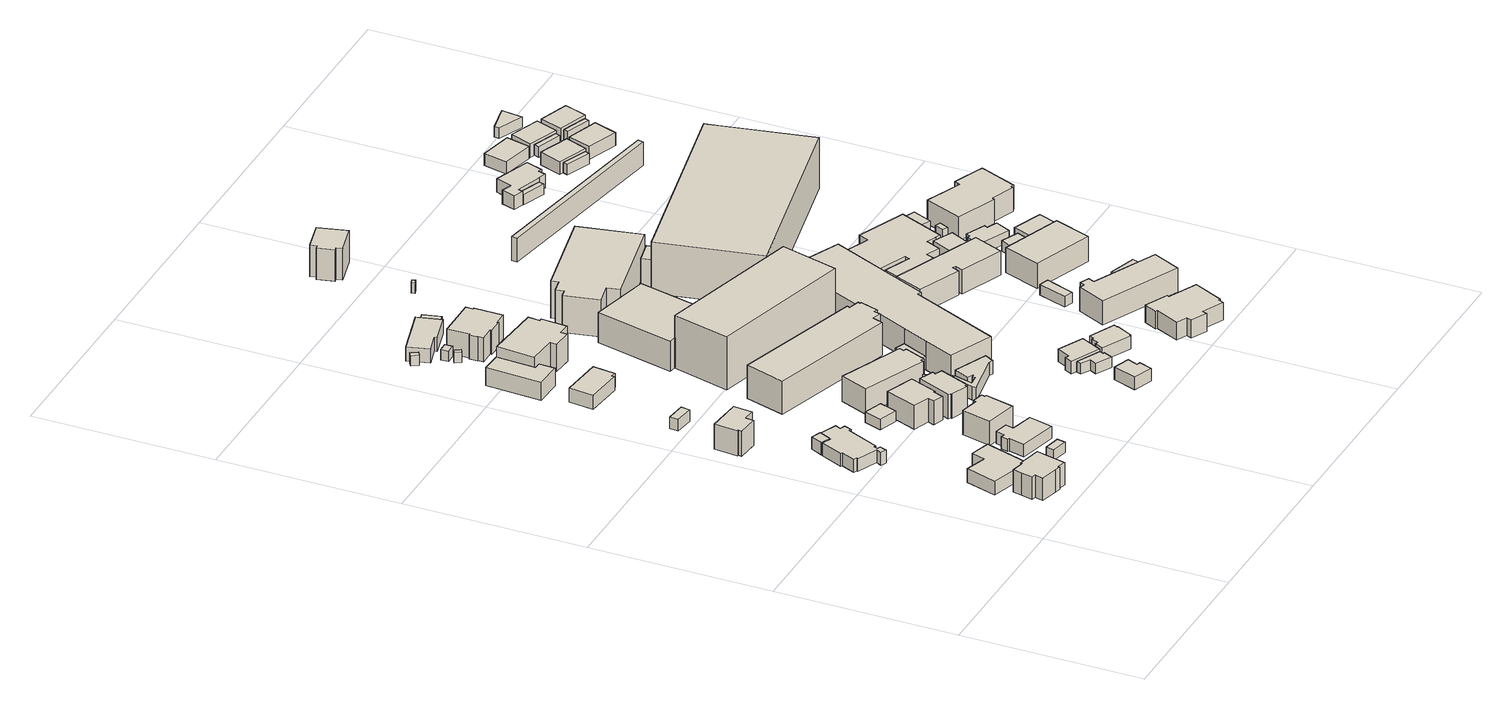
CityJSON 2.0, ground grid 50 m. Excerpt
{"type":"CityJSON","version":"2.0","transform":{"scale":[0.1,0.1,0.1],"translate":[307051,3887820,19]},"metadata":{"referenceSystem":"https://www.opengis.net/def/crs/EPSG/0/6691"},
"CityObjects":{
"building1":{"type":"Building","attributes":{"class":"3001","measuredHeight":2,"BuildingIDAttribute.prefecture":"22","BuildingIDAttribute.city":"22203","BuildingDetailAttribute.surveyYear":2015},"geometry":[{"type":"Solid","lod":"1","boundaries":[[[[0,1,2,3,4,5,6,7,8,9,10,11]],[[10,12,13,11]],[[9,14,12,10]],[[8,15,14,9]],[[7,16,15,8]],[[6,17,16,7]],[[5,18,17,6]],[[4,19,18,5]],[[3,20,19,4]],[[2,21,20,3]],[[1,22,21,2]],[[0,23,22,1]],[[11,13,23,0]],[[12,14,15,16,17,18,19,20,21,22,23,13]]]]}]},
"building2":{"type":"Building","attributes":{"class":"3001","measuredHeight":2,"BuildingIDAttribute.prefecture":"22","BuildingIDAttribute.city":"22203","BuildingDetailAttribute.surveyYear":2015},"geometry":[{"type":"Solid","lod":"1","boundaries":[[[[24,25,26,27,28,29]],[[28,30,31,29]],[[27,32,30,28]],[[26,33,32,27]],[[25,34,33,26]],[[24,35,34,25]],[[29,31,35,24]],[[30,32,33,34,35,31]]]]}]},
"building3":{"type":"Building","attributes":{"class":"3001","measuredHeight":2,"BuildingIDAttribute.prefecture":"22","BuildingIDAttribute.city":"22203","BuildingDetailAttribute.surveyYear":2015},"geometry":[{"type":"Solid","lod":"1","boundaries":[[[[36,37,38,39,40,41,42,43,44,45,46,47,48,49,50,51,52,53,54,55]],[[54,56,57,55]],[[53,58,56,54]],[[52,59,58,53]],[[51,60,59,52]],[[50,61,60,51]],[[49,62,61,50]],[[48,63,62,49]],[[47,64,63,48]],[[46,65,64,47]],[[45,66,65,46]],[[44,67,66,45]],[[43,68,67,44]],[[42,69,68,43]],[[41,70,69,42]],[[40,71,70,41]],[[39,72,71,40]],[[38,73,72,39]],[[37,74,73,38]],[[36,75,74,37]],[[55,57,75,36]],[[56,58,59,60,61,62,63,64,65,66,67,68,69,70,71,72,73,74,75,57]]]]}]},
"building4":{"type":"Building","attributes":{"class":"3001","measuredHeight":2,"BuildingIDAttribute.prefecture":"22","BuildingIDAttribute.city":"22203","BuildingDetailAttribute.surveyYear":2015},"geometry":[{"type":"Solid","lod":"1","boundaries":[[[[76,77,78,79,80,81,82,83]],[[82,84,85,83]],[[81,86,84,82]],[[80,87,86,81]],[[79,88,87,80]],[[78,89,88,79]],[[77,90,89,78]],[[76,91,90,77]],[[83,85,91,76]],[[84,86,87,88,89,90,91,85]]]]}]},
"building5":{"type":"Building","attributes":{"class":"3003","measuredHeight":2,"BuildingIDAttribute.prefecture":"22","BuildingIDAttribute.city":"22203","BuildingDetailAttribute.surveyYear":2015},"geometry":[{"type":"Solid","lod":"1","boundaries":[[[[92,93,94,95]],[[94,96,97,95]],[[93,98,96,94]],[[92,99,98,93]],[[95,97,99,92]],[[96,98,99,97]]]]}]},
"building6":{"type":"Building","attributes":{"class":"3003","measuredHeight":2,"BuildingIDAttribute.prefecture":"22","BuildingIDAttribute.city":"22203","BuildingDetailAttribute.surveyYear":2015},"geometry":[{"type":"Solid","lod":"1","boundaries":[[[[100,101,102,103]],[[102,104,105,103]],[[101,106,104,102]],[[100,107,106,101]],[[103,105,107,100]],[[104,106,107,105]]]]}]},
"building7":{"type":"Building","attributes":{"class":"3003","measuredHeight":2,"BuildingIDAttribute.prefecture":"22","BuildingIDAttribute.city":"22203","BuildingDetailAttribute.surveyYear":2015},"geometry":[{"type":"Solid","lod":"1","boundaries":[[[[108,109,110,111]],[[110,112,113,111]],[[109,114,112,110]],[[108,115,114,109]],[[111,113,115,108]],[[112,114,115,113]]]]}]},
"building8":{"type":"Building","attributes":{"class":"3001","measuredHeight":2,"BuildingIDAttribute.prefecture":"22","BuildingIDAttribute.city":"22203","BuildingDetailAttribute.surveyYear":2015},"geometry":[{"type":"Solid","lod":"1","boundaries":[[[[116,117,118,119,120,121,122,123,124,125]],[[124,126,127,125]],[[123,128,126,124]],[[122,129,128,123]],[[121,130,129,122]],[[120,131,130,121]],[[119,132,131,120]],[[118,133,132,119]],[[117,134,133,118]],[[116,135,134,117]],[[125,127,135,116]],[[126,128,129,130,131,132,133,134,135,127]]]]}]},
"building9":{"type":"Building","attributes":{"class":"3001","measuredHeight":2,"BuildingIDAttribute.prefecture":"22","BuildingIDAttribute.city":"22203","BuildingDetailAttribute.surveyYear":2015},"geometry":[{"type":"Solid","lod":"1","boundaries":[[[[136,137,138,139,140,141,142,143]],[[142,144,145,143]],[[141,146,144,142]],[[140,147,146,141]],[[139,148,147,140]],[[138,149,148,139]],[[137,150,149,138]],[[136,151,150,137]],[[143,145,151,136]],[[144,146,147,148,149,150,151,145]]]]}]},
"building10":{"type":"Building","attributes":{"class":"3003","measuredHeight":2,"BuildingIDAttribute.prefecture":"22","BuildingIDAttribute.city":"22203","BuildingDetailAttribute.surveyYear":2015},"geometry":[{"type":"Solid","lod":"1","boundaries":[[[[152,153,154,155]],[[154,156,157,155]],[[153,158,156,154]],[[152,159,158,153]],[[155,157,159,152]],[[156,158,159,157]]]]}]},
"building11":{"type":"Building","attributes":{"class":"3001","measuredHeight":2,"BuildingIDAttribute.prefecture":"22","BuildingIDAttribute.city":"22203","BuildingDetailAttribute.surveyYear":2015},"geometry":[{"type":"Solid","lod":"1","boundaries":[[[[160,161,162,163,164,165]],[[164,166,167,165]],[[163,168,166,164]],[[162,169,168,163]],[[161,170,169,162]],[[160,171,170,161]],[[165,167,171,160]],[[166,168,169,170,171,167]]]]}]},
"building12":{"type":"Building","attributes":{"class":"3001","measuredHeight":2,"BuildingIDAttribute.prefecture":"22","BuildingIDAttribute.city":"22203","BuildingDetailAttribute.surveyYear":2015},"geometry":[{"type":"Solid","lod":"1","boundaries":[[[[172,173,174,175,176,177,178,179]],[[178,180,181,179]],[[177,182,180,178]],[[176,183,182,177]],[[175,184,183,176]],[[174,185,184,175]],[[173,186,185,174]],[[172,187,186,173]],[[179,181,187,172]],[[180,182,183,184,185,186,187,181]]]]}]},
"building13":{"type":"Building","attributes":{"class":"3001","measuredHeight":2,"BuildingIDAttribute.prefecture":"22","BuildingIDAttribute.city":"22203","BuildingDetailAttribute.surveyYear":2015},"geometry":[{"type":"Solid","lod":"1","boundaries":[[[[188,189,190,191,192,193]],[[192,194,195,193]],[[191,196,194,192]],[[190,197,196,191]],[[189,198,197,190]],[[188,199,198,189]],[[193,195,199,188]],[[194,196,197,198,199,195]]]]}]},
"building14":{"type":"Building","attributes":{"class":"3001","measuredHeight":2,"BuildingIDAttribute.prefecture":"22","BuildingIDAttribute.city":"22203","BuildingDetailAttribute.surveyYear":2015},"geometry":[{"type":"Solid","lod":"1","boundaries":[[[[200,201,202,203]],[[202,204,205,203]],[[201,206,204,202]],[[200,207,206,201]],[[203,205,207,200]],[[204,206,207,205]]]]}]},
"building15":{"type":"Building","attributes":{"class":"3001","measuredHeight":2,"BuildingIDAttribute.prefecture":"22","BuildingIDAttribute.city":"22203","BuildingDetailAttribute.surveyYear":2015},"geometry":[{"type":"Solid","lod":"1","boundaries":[[[[208,209,210,211,212,213,214,215,216,217]],[[216,218,219,217]],[[215,220,218,216]],[[214,221,220,215]],[[213,222,221,214]],[[212,223,222,213]],[[211,224,223,212]],[[210,225,224,211]],[[209,226,225,210]],[[208,227,226,209]],[[217,219,227,208]],[[218,220,221,222,223,224,225,226,227,219]]]]}]},
"building16":{"type":"Building","attributes":{"class":"3001","measuredHeight":2,"BuildingIDAttribute.prefecture":"22","BuildingIDAttribute.city":"22203","BuildingDetailAttribute.surveyYear":2015},"geometry":[{"type":"Solid","lod":"1","boundaries":[[[[228,229,230,231]],[[230,232,233,231]],[[229,234,232,230]],[[228,235,234,229]],[[231,233,235,228]],[[232,234,235,233]]]]}]},
"building17":{"type":"Building","attributes":{"class":"3001","measuredHeight":2,"BuildingIDAttribute.prefecture":"22","BuildingIDAttribute.city":"22203","BuildingDetailAttribute.surveyYear":2015},"geometry":[{"type":"Solid","lod":"1","boundaries":[[[[236,237,238,239]],[[238,240,241,239]],[[237,242,240,238]],[[236,243,242,237]],[[239,241,243,236]],[[240,242,243,241]]]]}]},
"building18":{"type":"Building","attributes":{"class":"3001","measuredHeight":2,"BuildingIDAttribute.prefecture":"22","BuildingIDAttribute.city":"22203","BuildingDetailAttribute.surveyYear":2015},"geometry":[{"type":"Solid","lod":"1","boundaries":[[[[244,245,246,247,248,249,250,251]],[[250,252,253,251]],[[249,254,252,250]],[[248,255,254,249]],[[247,256,255,248]],[[246,257,256,247]],[[245,258,257,246]],[[244,259,258,245]],[[251,253,259,244]],[[252,254,255,256,257,258,259,253]]]]}]},
"building19":{"type":"Building","attributes":{"class":"3001","measuredHeight":2,"BuildingIDAttribute.prefecture":"22","BuildingIDAttribute.city":"22203","BuildingDetailAttribute.surveyYear":2015},"geometry":[{"type":"Solid","lod":"1","boundaries":[[[[260,261,262,263]],[[262,264,265,263]],[[261,266,264,262]],[[260,267,266,261]],[[263,265,267,260]],[[264,266,267,265]]]]}]},
"building20":{"type":"Building","attributes":{"class":"3001","measuredHeight":2,"BuildingIDAttribute.prefecture":"22","BuildingIDAttribute.city":"22203","BuildingDetailAttribute.surveyYear":2015},"geometry":[{"type":"Solid","lod":"1","boundaries":[[[[268,269,270,271,272,273,274,275,276,277]],[[276,278,279,277]],[[275,280,278,276]],[[274,281,280,275]],[[273,282,281,274]],[[272,283,282,273]],[[271,284,283,272]],[[270,285,284,271]],[[269,286,285,270]],[[268,287,286,269]],[[277,279,287,268]],[[278,280,281,282,283,284,285,286,287,279]]]]}]},
"building21":{"type":"Building","attributes":{"class":"3001","measuredHeight":2,"BuildingIDAttribute.prefecture":"22","BuildingIDAttribute.city":"22203","BuildingDetailAttribute.surveyYear":2015},"geometry":[{"type":"Solid","lod":"1","boundaries":[[[[288,289,290,291]],[[290,292,293,291]],[[289,294,292,290]],[[288,295,294,289]],[[291,293,295,288]],[[292,294,295,293]]]]}]},
"building22":{"type":"Building","attributes":{"class":"3002","measuredHeight":2,"BuildingIDAttribute.prefecture":"22","BuildingIDAttribute.city":"22203","BuildingDetailAttribute.surveyYear":2015},"geometry":[{"type":"Solid","lod":"1","boundaries":[[[[296,297,298,299,300,301,302,303,304,305,306,307]],[[306,308,309,307]],[[305,310,308,306]],[[304,311,310,305]],[[303,312,311,304]],[[302,313,312,303]],[[301,314,313,302]],[[300,315,314,301]],[[299,316,315,300]],[[298,317,316,299]],[[297,318,317,298]],[[296,319,318,297]],[[307,309,319,296]],[[308,310,311,312,313,314,315,316,317,318,319,309]]]]}]},
"building23":{"type":"Building","attributes":{"class":"3001","measuredHeight":2,"BuildingIDAttribute.prefecture":"22","BuildingIDAttribute.city":"22203","BuildingDetailAttribute.surveyYear":2015},"geometry":[{"type":"Solid","lod":"1","boundaries":[[[[320,321,322,323,324,325]],[[324,326,327,325]],[[323,328,326,324]],[[322,329,328,323]],[[321,330,329,322]],[[320,331,330,321]],[[325,327,331,320]],[[326,328,329,330,331,327]]]]}]},
"building24":{"type":"Building","attributes":{"class":"3001","measuredHeight":2,"BuildingIDAttribute.prefecture":"22","BuildingIDAttribute.city":"22203","BuildingDetailAttribute.surveyYear":2015},"geometry":[{"type":"Solid","lod":"1","boundaries":[[[[332,333,334,335,336,337,338,339,340,341,342,343,344,345,346]],[[345,347,348,346]],[[344,349,347,345]],[[343,350,349,344]],[[342,351,350,343]],[[341,352,351,342]],[[340,353,352,341]],[[339,354,353,340]],[[338,355,354,339]],[[337,356,355,338]],[[336,357,356,337]],[[335,358,357,336]],[[334,359,358,335]],[[333,360,359,334]],[[332,361,360,333]],[[346,348,361,332]],[[347,349,350,351,352,353,354,355,356,357,358,359,360,361,348]]]]}]},
"building25":{"type":"Building","attributes":{"class":"3003","measuredHeight":2,"BuildingIDAttribute.prefecture":"22","BuildingIDAttribute.city":"22203","BuildingDetailAttribute.surveyYear":2015},"geometry":[{"type":"Solid","lod":"1","boundaries":[[[[362,363,364,365,366,367,368,369,370,371,372,373,374,375,376,377,378,379]],[[378,380,381,379]],[[377,382,380,378]],[[376,383,382,377]],[[375,384,383,376]],[[374,385,384,375]],[[373,386,385,374]],[[372,387,386,373]],[[371,388,387,372]],[[370,389,388,371]],[[369,390,389,370]],[[368,391,390,369]],[[367,392,391,368]],[[366,393,392,367]],[[365,394,393,366]],[[364,395,394,365]],[[363,396,395,364]],[[362,397,396,363]],[[379,381,397,362]],[[380,382,383,384,385,386,387,388,389,390,391,392,393,394,395,396,397,381]]]]}]},
"building26":{"type":"Building","attributes":{"class":"3001","measuredHeight":2,"BuildingIDAttribute.prefecture":"22","BuildingIDAttribute.city":"22203","BuildingDetailAttribute.surveyYear":2015},"geometry":[{"type":"Solid","lod":"1","boundaries":[[[[398,399,400,401]],[[400,402,403,401]],[[399,404,402,400]],[[398,405,404,399]],[[401,403,405,398]],[[402,404,405,403]]]]}]},
"building27":{"type":"Building","attributes":{"class":"3001","measuredHeight":2,"BuildingIDAttribute.prefecture":"22","BuildingIDAttribute.city":"22203","BuildingDetailAttribute.surveyYear":2015},"geometry":[{"type":"Solid","lod":"1","boundaries":[[[[406,407,408,409,410,411]],[[410,412,413,411]],[[409,414,412,410]],[[408,415,414,409]],[[407,416,415,408]],[[406,417,416,407]],[[411,413,417,406]],[[412,414,415,416,417,413]]]]}]},
"building28":{"type":"Building","attributes":{"class":"3003","measuredHeight":2,"BuildingIDAttribute.prefecture":"22","BuildingIDAttribute.city":"22203","BuildingDetailAttribute.surveyYear":2015},"geometry":[{"type":"Solid","lod":"1","boundaries":[[[[418,419,420,421]],[[420,422,423,421]],[[419,424,422,420]],[[418,425,424,419]],[[421,423,425,418]],[[422,424,425,423]]]]}]},
"building29":{"type":"Building","attributes":{"class":"3002","measuredHeight":2,"BuildingIDAttribute.prefecture":"22","BuildingIDAttribute.city":"22203","BuildingDetailAttribute.surveyYear":2015},"geometry":[{"type":"Solid","lod":"1","boundaries":[[[[426,427,428,429,430]],[[429,431,432,430]],[[428,433,431,429]],[[427,434,433,428]],[[426,435,434,427]],[[430,432,435,426]],[[431,433,434,435,432]]]]}]},
"building30":{"type":"Building","attributes":{"class":"3002","measuredHeight":2,"BuildingIDAttribute.prefecture":"22","BuildingIDAttribute.city":"22203","BuildingDetailAttribute.surveyYear":2015},"geometry":[{"type":"Solid","lod":"1","boundaries":[[[[436,437,438,439]],[[438,440,441,439]],[[437,442,440,438]],[[436,443,442,437]],[[439,441,443,436]],[[440,442,443,441]]]]}]},
"building31":{"type":"Building","attributes":{"class":"3003","measuredHeight":2,"BuildingIDAttribute.prefecture":"22","BuildingIDAttribute.city":"22203","BuildingDetailAttribute.surveyYear":2015},"geometry":[{"type":"Solid","lod":"1","boundaries":[[[[444,445,446,447,448,449,450,451,452]],[[451,453,454,452]],[[450,455,453,451]],[[449,456,455,450]],[[448,457,456,449]],[[447,458,457,448]],[[446,459,458,447]],[[445,460,459,446]],[[444,461,460,445]],[[452,454,461,444]],[[453,455,456,457,458,459,460,461,454]]]]}]},
"building32":{"type":"Building","attributes":{"class":"3001","measuredHeight":2,"BuildingIDAttribute.prefecture":"22","BuildingIDAttribute.city":"22203","BuildingDetailAttribute.surveyYear":2015},"geometry":[{"type":"Solid","lod":"1","boundaries":[[[[462,463,464,465,466,467]],[[466,468,469,467]],[[465,470,468,466]],[[464,471,470,465]],[[463,472,471,464]],[[462,473,472,463]],[[467,469,473,462]],[[468,470,471,472,473,469]]]]}]},
"building33":{"type":"Building","attributes":{"class":"3001","measuredHeight":2,"BuildingIDAttribute.prefecture":"22","BuildingIDAttribute.city":"22203","BuildingDetailAttribute.surveyYear":2015},"geometry":[{"type":"Solid","lod":"1","boundaries":[[[[474,475,476,477,478,479,480,481,482,483,484,485]],[[484,486,487,485]],[[483,488,486,484]],[[482,489,488,483]],[[481,490,489,482]],[[480,491,490,481]],[[479,492,491,480]],[[478,493,492,479]],[[477,494,493,478]],[[476,495,494,477]],[[475,496,495,476]],[[474,497,496,475]],[[485,487,497,474]],[[486,488,489,490,491,492,493,494,495,496,497,487]]]]}]},
"building34":{"type":"Building","attributes":{"class":"3002","measuredHeight":2,"BuildingIDAttribute.prefecture":"22","BuildingIDAttribute.city":"22203","BuildingDetailAttribute.surveyYear":2015},"geometry":[{"type":"Solid","lod":"1","boundaries":[[[[498,499,500,501,502,503,504,505,506,507,508,509]],[[508,510,511,509]],[[507,512,510,508]],[[506,513,512,507]],[[505,514,513,506]],[[504,515,514,505]],[[503,516,515,504]],[[502,517,516,503]],[[501,518,517,502]],[[500,519,518,501]],[[499,520,519,500]],[[498,521,520,499]],[[509,511,521,498]],[[510,512,513,514,515,516,517,518,519,520,521,511]]]]}]},
"building35":{"type":"Building","attributes":{"class":"3002","measuredHeight":2,"BuildingIDAttribute.prefecture":"22","BuildingIDAttribute.city":"22203","BuildingDetailAttribute.surveyYear":2015},"geometry":[{"type":"Solid","lod":"1","boundaries":[[[[522,523,524,525,526,527,528,529,530,531]],[[530,532,533,531]],[[529,534,532,530]],[[528,535,534,529]],[[527,536,535,528]],[[526,537,536,527]],[[525,538,537,526]],[[524,539,538,525]],[[523,540,539,524]],[[522,541,540,523]],[[531,533,541,522]],[[532,534,535,536,537,538,539,540,541,533]]]]}]},
"building36":{"type":"Building","attributes":{"class":"3001","measuredHeight":2,"BuildingIDAttribute.prefecture":"22","BuildingIDAttribute.city":"22203","BuildingDetailAttribute.surveyYear":2015,"BuildingRiverFloodingRiskAttribute.description":"3","BuildingRiverFloodingRiskAttribute.rankOrg":"2","BuildingRiverFloodingRiskAttribute.depth":0.616,"BuildingRiverFloodingRiskAttribute.adminType":"1","BuildingRiverFloodingRiskAttribute.scale":"2"},"geometry":[{"type":"Solid","lod":"1","boundaries":[[[[542,543,544,545]],[[544,546,547,545]],[[543,548,546,544]],[[542,549,548,543]],[[545,547,549,542]],[[546,548,549,547]]]]}]},
"building37":{"type":"Building","attributes":{"class":"3001","measuredHeight":2,"BuildingIDAttribute.prefecture":"22","BuildingIDAttribute.city":"22203","BuildingDetailAttribute.surveyYear":2015,"BuildingRiverFloodingRiskAttribute.description":"3","BuildingRiverFloodingRiskAttribute.rankOrg":"2","BuildingRiverFloodingRiskAttribute.depth":0.542,"BuildingRiverFloodingRiskAttribute.adminType":"1","BuildingRiverFloodingRiskAttribute.scale":"2","BuildingRiverFloodingRiskAttribute.duration":1.07},"geometry":[{"type":"Solid","lod":"1","boundaries":[[[[550,551,552,553,554,555,556,557]],[[556,558,559,557]],[[555,560,558,556]],[[554,561,560,555]],[[553,562,561,554]],[[552,563,562,553]],[[551,564,563,552]],[[550,565,564,551]],[[557,559,565,550]],[[558,560,561,562,563,564,565,559]]]]}]},
"building38":{"type":"Building","attributes":{"class":"3003","measuredHeight":2,"BuildingIDAttribute.prefecture":"22","BuildingIDAttribute.city":"22203","BuildingDetailAttribute.surveyYear":2015},"geometry":[{"type":"Solid","lod":"1","boundaries":[[[[566,567,568,569]],[[568,570,571,569]],[[567,572,570,568]],[[566,573,572,567]],[[569,571,573,566]],[[570,572,573,571]]]]}]},
"building39":{"type":"Building","attributes":{"class":"3001","measuredHeight":2,"BuildingIDAttribute.prefecture":"22","BuildingIDAttribute.city":"22203","BuildingDetailAttribute.surveyYear":2015},"geometry":[{"type":"Solid","lod":"1","boundaries":[[[[574,575,576,577,578,579,580,581,582,583,584,585,586,587]],[[586,588,589,587]],[[585,590,588,586]],[[584,591,590,585]],[[583,592,591,584]],[[582,593,592,583]],[[581,594,593,582]],[[580,595,594,581]],[[579,596,595,580]],[[578,597,596,579]],[[577,598,597,578]],[[576,599,598,577]],[[575,600,599,576]],[[574,601,600,575]],[[587,589,601,574]],[[588,590,591,592,593,594,595,596,597,598,599,600,601,589]]]]}]},
"building40":{"type":"Building","attributes":{"class":"3001","measuredHeight":2,"BuildingIDAttribute.prefecture":"22","BuildingIDAttribute.city":"22203","BuildingDetailAttribute.surveyYear":2015},"geometry":[{"type":"Solid","lod":"1","boundaries":[[[[602,603,604,605]],[[604,606,607,605]],[[603,608,606,604]],[[602,609,608,603]],[[605,607,609,602]],[[606,608,609,607]]]]}]},
"building41":{"type":"Building","attributes":{"class":"3001","measuredHeight":2,"BuildingIDAttribute.prefecture":"22","BuildingIDAttribute.city":"22203","BuildingDetailAttribute.surveyYear":2015},"geometry":[{"type":"Solid","lod":"1","boundaries":[[[[610,611,612,613]],[[612,614,615,613]],[[611,616,614,612]],[[610,617,616,611]],[[613,615,617,610]],[[614,616,617,615]]]]}]},
"building42":{"type":"Building","attributes":{"class":"3003","measuredHeight":2,"BuildingIDAttribute.prefecture":"22","BuildingIDAttribute.city":"22203","BuildingDetailAttribute.surveyYear":2015},"geometry":[{"type":"Solid","lod":"1","boundaries":[[[[618,619,620,621]],[[620,622,623,621]],[[619,624,622,620]],[[618,625,624,619]],[[621,623,625,618]],[[622,624,625,623]]]]}]},
"building43":{"type":"Building","attributes":{"class":"3001","measuredHeight":2,"BuildingIDAttribute.prefecture":"22","BuildingIDAttribute.city":"22203","BuildingDetailAttribute.surveyYear":2015},"geometry":[{"type":"Solid","lod":"1","boundaries":[[[[626,627,628,629,630,631,632,633]],[[632,634,635,633]],[[631,636,634,632]],[[630,637,636,631]],[[629,638,637,630]],[[628,639,638,629]],[[627,640,639,628]],[[626,641,640,627]],[[633,635,641,626]],[[634,636,637,638,639,640,641,635]]]]}]},
"building44":{"type":"Building","attributes":{"class":"3001","measuredHeight":2,"BuildingIDAttribute.prefecture":"22","BuildingIDAttribute.city":"22203","BuildingDetailAttribute.surveyYear":2015},"geometry":[{"type":"Solid","lod":"1","boundaries":[[[[642,643,644,645,646,647,648,649]],[[648,650,651,649]],[[647,652,650,648]],[[646,653,652,647]],[[645,654,653,646]],[[644,655,654,645]],[[643,656,655,644]],[[642,657,656,643]],[[649,651,657,642]],[[650,652,653,654,655,656,657,651]]]]}]},
"building45":{"type":"Building","attributes":{"class":"3001","measuredHeight":2,"BuildingIDAttribute.prefecture":"22","BuildingIDAttribute.city":"22203","BuildingDetailAttribute.surveyYear":2015},"geometry":[{"type":"Solid","lod":"1","boundaries":[[[[658,659,660,661,662,663,664,665,666,667,668,669,670,671,672,673]],[[672,674,675,673]],[[671,676,674,672]],[[670,677,676,671]],[[669,678,677,670]],[[668,679,678,669]],[[667,680,679,668]],[[666,681,680,667]],[[665,682,681,666]],[[664,683,682,665]],[[663,684,683,664]],[[662,685,684,663]],[[661,686,685,662]],[[660,687,686,661]],[[659,688,687,660]],[[658,689,688,659]],[[673,675,689,658]],[[674,676,677,678,679,680,681,682,683,684,685,686,687,688,689,675]]]]}]},
"building46":{"type":"Building","attributes":{"class":"3003","measuredHeight":2,"BuildingIDAttribute.prefecture":"22","BuildingIDAttribute.city":"22203","BuildingDetailAttribute.surveyYear":2015},"geometry":[{"type":"Solid","lod":"1","boundaries":[[[[690,691,692,693]],[[692,694,695,693]],[[691,696,694,692]],[[690,697,696,691]],[[693,695,697,690]],[[694,696,697,695]]]]}]},
"building47":{"type":"Building","attributes":{"class":"3001","measuredHeight":2,"BuildingIDAttribute.prefecture":"22","BuildingIDAttribute.city":"22203","BuildingDetailAttribute.surveyYear":2015},"geometry":[{"type":"Solid","lod":"1","boundaries":[[[[698,699,700,701]],[[700,702,703,701]],[[699,704,702,700]],[[698,705,704,699]],[[701,703,705,698]],[[702,704,705,703]]]]}]},
"building48":{"type":"Building","attributes":{"class":"3002","measuredHeight":2,"BuildingIDAttribute.prefecture":"22","BuildingIDAttribute.city":"22203","BuildingDetailAttribute.surveyYear":2015},"geometry":[{"type":"Solid","lod":"1","boundaries":[[[[706,707,708,569,709,710]],[[709,711,712,710]],[[569,713,711,709]],[[708,714,713,569]],[[707,715,714,708]],[[706,716,715,707]],[[710,712,716,706]],[[711,713,714,715,716,712]]]]}]},
"building49":{"type":"Building","attributes":{"class":"3001","measuredHeight":2,"BuildingIDAttribute.prefecture":"22","BuildingIDAttribute.city":"22203","BuildingDetailAttribute.surveyYear":2015},"geometry":[{"type":"Solid","lod":"1","boundaries":[[[[717,718,719,720]],[[719,721,722,720]],[[718,723,721,719]],[[717,724,723,718]],[[720,722,724,717]],[[721,723,724,722]]]]}]},
"building50":{"type":"Building","attributes":{"class":"3001","measuredHeight":2,"BuildingIDAttribute.prefecture":"22","BuildingIDAttribute.city":"22203","BuildingDetailAttribute.surveyYear":2015},"geometry":[{"type":"Solid","lod":"1","boundaries":[[[[725,726,727,728]],[[727,729,730,728]],[[726,731,729,727]],[[725,732,731,726]],[[728,730,732,725]],[[729,731,732,730]]]]}]},
"building51":{"type":"Building","attributes":{"class":"3001","measuredHeight":2,"BuildingIDAttribute.prefecture":"22","BuildingIDAttribute.city":"22203","BuildingDetailAttribute.surveyYear":2015},"geometry":[{"type":"Solid","lod":"1","boundaries":[[[[733,734,735,736,737,738,739,740,741,742]],[[741,743,744,742]],[[740,745,743,741]],[[739,746,745,740]],[[738,747,746,739]],[[737,748,747,738]],[[736,749,748,737]],[[735,750,749,736]],[[734,751,750,735]],[[733,752,751,734]],[[742,744,752,733]],[[743,745,746,747,748,749,750,751,752,744]]]]}]},
"building52":{"type":"Building","attributes":{"class":"3001","measuredHeight":2,"BuildingIDAttribute.prefecture":"22","BuildingIDAttribute.city":"22203","BuildingDetailAttribute.surveyYear":2015},"geometry":[{"type":"Solid","lod":"1","boundaries":[[[[753,754,755,756]],[[755,757,758,756]],[[754,759,757,755]],[[753,760,759,754]],[[756,758,760,753]],[[757,759,760,758]]]]}]},
"building53":{"type":"Building","attributes":{"class":"3001","measuredHeight":2,"BuildingIDAttribute.prefecture":"22","BuildingIDAttribute.city":"22203","BuildingDetailAttribute.surveyYear":2015,"BuildingRiverFloodingRiskAttribute.description":"3","BuildingRiverFloodingRiskAttribute.rankOrg":"2","BuildingRiverFloodingRiskAttribute.depth":1.77,"BuildingRiverFloodingRiskAttribute.adminType":"1","BuildingRiverFloodingRiskAttribute.scale":"2","BuildingRiverFloodingRiskAttribute.duration":2.68},"geometry":[{"type":"Solid","lod":"1","boundaries":[[[[761,762,763,764]],[[763,765,766,764]],[[762,767,765,763]],[[761,768,767,762]],[[764,766,768,761]],[[765,767,768,766]]]]}]},
"building54":{"type":"Building","attributes":{"class":"3001","measuredHeight":2,"BuildingIDAttribute.prefecture":"22","BuildingIDAttribute.city":"22203","BuildingDetailAttribute.surveyYear":2015},"geometry":[{"type":"Solid","lod":"1","boundaries":[[[[769,770,771,772]],[[771,773,774,772]],[[770,775,773,771]],[[769,776,775,770]],[[772,774,776,769]],[[773,775,776,774]]]]}]},
"building55":{"type":"Building","attributes":{"class":"3003","measuredHeight":2,"BuildingIDAttribute.prefecture":"22","BuildingIDAttribute.city":"22203","BuildingDetailAttribute.surveyYear":2015},"geometry":[{"type":"Solid","lod":"1","boundaries":[[[[777,778,779,780]],[[779,781,782,780]],[[778,783,781,779]],[[777,784,783,778]],[[780,782,784,777]],[[781,783,784,782]]]]}]},
"building56":{"type":"Building","attributes":{"class":"3003","measuredHeight":2,"BuildingIDAttribute.prefecture":"22","BuildingIDAttribute.city":"22203","BuildingDetailAttribute.surveyYear":2015,"BuildingRiverFloodingRiskAttribute.description":"3","BuildingRiverFloodingRiskAttribute.rankOrg":"2","BuildingRiverFloodingRiskAttribute.depth":1.9,"BuildingRiverFloodingRiskAttribute.adminType":"1","BuildingRiverFloodingRiskAttribute.scale":"2","BuildingRiverFloodingRiskAttribute.duration":2.68},"geometry":[{"type":"Solid","lod":"1","boundaries":[[[[785,786,787,788]],[[787,789,790,788]],[[786,791,789,787]],[[785,792,791,786]],[[788,790,792,785]],[[789,791,792,790]]]]}]},
"building57":{"type":"Building","attributes":{"class":"3001","measuredHeight":2,"BuildingIDAttribute.prefecture":"22","BuildingIDAttribute.city":"22203","BuildingDetailAttribute.surveyYear":2015},"geometry":[{"type":"Solid","lod":"1","boundaries":[[[[793,794,795,796,797,798,799,800,801,802,803]],[[802,804,805,803]],[[801,806,804,802]],[[800,807,806,801]],[[799,808,807,800]],[[798,809,808,799]],[[797,810,809,798]],[[796,811,810,797]],[[795,812,811,796]],[[794,813,812,795]],[[793,814,813,794]],[[803,805,814,793]],[[804,806,807,808,809,810,811,812,813,814,805]]]]}]},
"building58":{"type":"Building","attributes":{"class":"3001","measuredHeight":2,"BuildingIDAttribute.prefecture":"22","BuildingIDAttribute.city":"22203","BuildingDetailAttribute.surveyYear":2015,"BuildingRiverFloodingRiskAttribute.description":"3","BuildingRiverFloodingRiskAttribute.rankOrg":"2","BuildingRiverFloodingRiskAttribute.depth":1.96,"BuildingRiverFloodingRiskAttribute.adminType":"1","BuildingRiverFloodingRiskAttribute.scale":"2","BuildingRiverFloodingRiskAttribute.duration":2.02},"geometry":[{"type":"Solid","lod":"1","boundaries":[[[[815,816,817,818,819,820,821,822,823,824,825,826]],[[825,827,828,826]],[[824,829,827,825]],[[823,830,829,824]],[[822,831,830,823]],[[821,832,831,822]],[[820,833,832,821]],[[819,834,833,820]],[[818,835,834,819]],[[817,836,835,818]],[[816,837,836,817]],[[815,838,837,816]],[[826,828,838,815]],[[827,829,830,831,832,833,834,835,836,837,838,828]]]]}]},
"building59":{"type":"Building","attributes":{"class":"3001","measuredHeight":2,"BuildingIDAttribute.prefecture":"22","BuildingIDAttribute.city":"22203","BuildingDetailAttribute.surveyYear":2015},"geometry":[{"type":"Solid","lod":"1","boundaries":[[[[839,840,841,842]],[[841,843,844,842]],[[840,845,843,841]],[[839,846,845,840]],[[842,844,846,839]],[[843,845,846,844]]]]}]},
"building60":{"type":"Building","attributes":{"class":"3001","measuredHeight":2,"BuildingIDAttribute.prefecture":"22","BuildingIDAttribute.city":"22203","BuildingDetailAttribute.surveyYear":2015},"geometry":[{"type":"Solid","lod":"1","boundaries":[[[[847,848,849,850]],[[849,851,852,850]],[[848,853,851,849]],[[847,854,853,848]],[[850,852,854,847]],[[851,853,854,852]]]]}]},
"building61":{"type":"Building","attributes":{"class":"3003","measuredHeight":2,"BuildingIDAttribute.prefecture":"22","BuildingIDAttribute.city":"22203","BuildingDetailAttribute.surveyYear":2015,"BuildingRiverFloodingRiskAttribute.description":"3","BuildingRiverFloodingRiskAttribute.rankOrg":"2","BuildingRiverFloodingRiskAttribute.depth":1.9,"BuildingRiverFloodingRiskAttribute.adminType":"1","BuildingRiverFloodingRiskAttribute.scale":"2","BuildingRiverFloodingRiskAttribute.duration":2.68},"geometry":[{"type":"Solid","lod":"1","boundaries":[[[[855,856,857,858]],[[857,859,860,858]],[[856,861,859,857]],[[855,862,861,856]],[[858,860,862,855]],[[859,861,862,860]]]]}]},
"building62":{"type":"Building","attributes":{"class":"3001","measuredHeight":2,"BuildingIDAttribute.prefecture":"22","BuildingIDAttribute.city":"22203","BuildingDetailAttribute.surveyYear":2015,"BuildingRiverFloodingRiskAttribute.description":"3","BuildingRiverFloodingRiskAttribute.rankOrg":"2","BuildingRiverFloodingRiskAttribute.depth":2.23,"BuildingRiverFloodingRiskAttribute.adminType":"1","BuildingRiverFloodingRiskAttribute.scale":"2","BuildingRiverFloodingRiskAttribute.duration":2.02},"geometry":[{"type":"Solid","lod":"1","boundaries":[[[[863,864,865,866]],[[865,867,868,866]],[[864,869,867,865]],[[863,870,869,864]],[[866,868,870,863]],[[867,869,870,868]]]]}]},
"building63":{"type":"Building","attributes":{"class":"3001","measuredHeight":2,"BuildingIDAttribute.prefecture":"22","BuildingIDAttribute.city":"22203","BuildingDetailAttribute.surveyYear":2015,"BuildingRiverFloodingRiskAttribute.description":"3","BuildingRiverFloodingRiskAttribute.rankOrg":"2","BuildingRiverFloodingRiskAttribute.depth":1.89,"BuildingRiverFloodingRiskAttribute.adminType":"1","BuildingRiverFloodingRiskAttribute.scale":"2","BuildingRiverFloodingRiskAttribute.duration":2.68},"geometry":[{"type":"Solid","lod":"1","boundaries":[[[[871,872,873,874]],[[873,875,876,874]],[[872,877,875,873]],[[871,878,877,872]],[[874,876,878,871]],[[875,877,878,876]]]]}]},
"building64":{"type":"Building","attributes":{"class":"3003","measuredHeight":2,"BuildingIDAttribute.prefecture":"22","BuildingIDAttribute.city":"22203","BuildingDetailAttribute.surveyYear":2015,"BuildingRiverFloodingRiskAttribute.description":"3","BuildingRiverFloodingRiskAttribute.rankOrg":"2","BuildingRiverFloodingRiskAttribute.depth":1.87,"BuildingRiverFloodingRiskAttribute.adminType":"1","BuildingRiverFloodingRiskAttribute.scale":"2","BuildingRiverFloodingRiskAttribute.duration":2.02},"geometry":[{"type":"Solid","lod":"1","boundaries":[[[[879,880,881,882]],[[881,883,884,882]],[[880,885,883,881]],[[879,886,885,880]],[[882,884,886,879]],[[883,885,886,884]]]]}]},
"building65":{"type":"Building","attributes":{"class":"3001","measuredHeight":2,"BuildingIDAttribute.prefecture":"22","BuildingIDAttribute.city":"22203","BuildingDetailAttribute.surveyYear":2015,"BuildingRiverFloodingRiskAttribute.description":"3","BuildingRiverFloodingRiskAttribute.rankOrg":"2","BuildingRiverFloodingRiskAttribute.depth":2.06,"BuildingRiverFloodingRiskAttribute.adminType":"1","BuildingRiverFloodingRiskAttribute.scale":"2","BuildingRiverFloodingRiskAttribute.duration":2.02},"geometry":[{"type":"Solid","lod":"1","boundaries":[[[[887,888,889,890]],[[889,891,892,890]],[[888,893,891,889]],[[887,894,893,888]],[[890,892,894,887]],[[891,893,894,892]]]]}]},
"building66":{"type":"Building","attributes":{"class":"3001","measuredHeight":2,"BuildingIDAttribute.prefecture":"22","BuildingIDAttribute.city":"22203","BuildingDetailAttribute.surveyYear":2015,"BuildingRiverFloodingRiskAttribute.description":"3","BuildingRiverFloodingRiskAttribute.rankOrg":"2","BuildingRiverFloodingRiskAttribute.depth":1.88,"BuildingRiverFloodingRiskAttribute.adminType":"1","BuildingRiverFloodingRiskAttribute.scale":"2","BuildingRiverFloodingRiskAttribute.duration":3.17},"geometry":[{"type":"Solid","lod":"1","boundaries":[[[[895,896,897,898]],[[897,899,900,898]],[[896,901,899,897]],[[895,902,901,896]],[[898,900,902,895]],[[899,901,902,900]]]]}]},
"building67":{"type":"Building","attributes":{"class":"3001","measuredHeight":2,"BuildingIDAttribute.prefecture":"22","BuildingIDAttribute.city":"22203","BuildingDetailAttribute.surveyYear":2015,"BuildingRiverFloodingRiskAttribute.description":"3","BuildingRiverFloodingRiskAttribute.rankOrg":"2","BuildingRiverFloodingRiskAttribute.depth":1.5,"BuildingRiverFloodingRiskAttribute.adminType":"1","BuildingRiverFloodingRiskAttribute.scale":"2","BuildingRiverFloodingRiskAttribute.duration":2.02},"geometry":[{"type":"Solid","lod":"1","boundaries":[[[[903,904,905,906]],[[905,907,908,906]],[[904,909,907,905]],[[903,910,909,904]],[[906,908,910,903]],[[907,909,910,908]]]]}]},
"building68":{"type":"Building","attributes":{"class":"3003","measuredHeight":2,"BuildingIDAttribute.prefecture":"22","BuildingIDAttribute.city":"22203","BuildingDetailAttribute.surveyYear":2015,"BuildingRiverFloodingRiskAttribute.description":"3","BuildingRiverFloodingRiskAttribute.rankOrg":"2","BuildingRiverFloodingRiskAttribute.depth":1.92,"BuildingRiverFloodingRiskAttribute.adminType":"1","BuildingRiverFloodingRiskAttribute.scale":"2","BuildingRiverFloodingRiskAttribute.duration":3.17},"geometry":[{"type":"Solid","lod":"1","boundaries":[[[[911,912,913,914]],[[913,915,916,914]],[[912,917,915,913]],[[911,918,917,912]],[[914,916,918,911]],[[915,917,918,916]]]]}]},
"building69":{"type":"Building","attributes":{"class":"3001","measuredHeight":2,"BuildingIDAttribute.prefecture":"22","BuildingIDAttribute.city":"22203","BuildingDetailAttribute.surveyYear":2015,"BuildingRiverFloodingRiskAttribute.description":"3","BuildingRiverFloodingRiskAttribute.rankOrg":"2","BuildingRiverFloodingRiskAttribute.depth":2.18,"BuildingRiverFloodingRiskAttribute.adminType":"1","BuildingRiverFloodingRiskAttribute.scale":"2","BuildingRiverFloodingRiskAttribute.duration":2.97},"geometry":[{"type":"Solid","lod":"1","boundaries":[[[[919,920,921,922]],[[921,923,924,922]],[[920,925,923,921]],[[919,926,925,920]],[[922,924,926,919]],[[923,925,926,924]]]]}]}
},
"vertices":[
[214,39,33],[190,45,33],[190,41,33],[172,46,33],[124,57,33],[130,80,33],[118,83,33],[126,116,33],[131,140,33],[166,132,33],[168,137,33],[234,122,33],[168,137,97],[234,122,97],[166,132,97],[131,140,97],[126,116,97],[118,83,97],[130,80,97],[124,57,97],[172,46,97],[190,41,97],[190,45,97],[214,39,97],
[102,177,31],[129,263,31],[188,244,31],[200,282,31],[255,265,31],[216,141,31],[255,265,70],[216,141,70],[200,282,70],[188,244,70],[129,263,70],[102,177,70],
[136,512,32],[131,514,32],[127,504,32],[136,500,32],[128,481,32],[113,488,32],[120,503,32],[62,527,32],[64,531,32],[55,535,32],[72,573,32],[67,575,32],[95,638,32],[121,626,32],[136,661,32],[182,641,32],[175,626,32],[190,620,32],[181,599,32],[175,601,32],[181,599,69],[175,601,69],[190,620,69],[175,626,69],[182,641,69],[136,661,69],[121,626,69],[95,638,69],[67,575,69],[72,573,69],[55,535,69],[64,531,69],[62,527,69],[120,503,69],[113,488,69],[128,481,69],[136,500,69],[127,504,69],[131,514,69],[136,512,69],
[105,881,35],[100,828,35],[67,831,35],[65,809,35],[6,814,35],[7,824,35],[3,824,35],[9,889,35],[3,824,107],[9,889,107],[7,824,107],[6,814,107],[65,809,107],[67,831,107],[100,828,107],[105,881,107],
[109,673,34],[136,662,34],[122,629,34],[95,640,34],[122,629,69],[95,640,69],[136,662,69],[109,673,69],
[306,110,34],[311,133,34],[356,123,34],[351,100,34],[356,123,64],[351,100,64],[311,133,64],[306,110,64],
[104,1022,37],[101,997,37],[47,1003,37],[49,1028,37],[47,1003,70],[49,1028,70],[101,997,70],[104,1022,70],
[415,224,34],[398,157,34],[291,184,34],[302,228,34],[298,230,34],[303,250,34],[313,247,34],[320,272,34],[358,263,34],[352,240,34],[358,263,69],[352,240,69],[320,272,69],[313,247,69],[303,250,69],[298,230,69],[302,228,69],[291,184,69],[398,157,69],[415,224,69],
[326,364,33],[376,352,33],[379,360,33],[411,352,33],[409,343,33],[414,341,33],[394,261,33],[306,283,33],[394,261,103],[306,283,103],[414,341,103],[409,343,103],[411,352,103],[379,360,103],[376,352,103],[326,364,103],
[312,538,35],[260,557,35],[277,605,35],[329,587,35],[277,605,65],[329,587,65],[260,557,65],[312,538,65],
[178,1292,37],[171,1230,37],[157,1232,37],[157,1225,37],[54,1236,37],[61,1304,37],[54,1236,77],[61,1304,77],[157,1225,77],[157,1232,77],[171,1230,77],[178,1292,77],
[332,570,34],[411,540,34],[381,463,34],[377,465,34],[366,437,34],[337,448,34],[344,465,34],[298,482,34],[344,465,102],[298,482,102],[337,448,102],[366,437,102],[377,465,102],[381,463,102],[411,540,102],[332,570,102],
[48,1522,37],[104,1519,37],[98,1411,37],[117,1410,37],[115,1366,37],[40,1369,37],[115,1366,89],[40,1369,89],[117,1410,89],[98,1411,89],[104,1519,89],[48,1522,89],
[392,563,37],[389,552,37],[366,560,37],[370,570,37],[366,560,67],[370,570,67],[389,552,67],[392,563,67],
[417,522,34],[458,505,34],[454,496,34],[473,488,34],[439,404,34],[434,406,34],[432,400,34],[382,420,34],[383,423,34],[377,426,34],[383,423,104],[377,426,104],[382,420,104],[432,400,104],[434,406,104],[439,404,104],[473,488,104],[454,496,104],[458,505,104],[417,522,104],
[80,1717,36],[68,1710,36],[56,1728,36],[68,1736,36],[56,1728,66],[68,1736,66],[68,1710,66],[80,1717,66],
[455,538,36],[448,520,36],[418,530,36],[425,548,36],[418,530,66],[425,548,66],[448,520,66],[455,538,66],
[519,622,37],[514,609,37],[523,606,37],[498,546,37],[490,550,37],[487,544,37],[309,618,37],[341,696,37],[309,618,109],[341,696,109],[487,544,109],[490,550,109],[498,546,109],[523,606,109],[514,609,109],[519,622,109],
[131,1626,38],[121,1620,38],[112,1636,38],[121,1642,38],[112,1636,68],[121,1642,68],[121,1620,68],[131,1626,68],
[266,1507,38],[264,1475,38],[272,1474,38],[267,1402,38],[234,1405,38],[233,1386,38],[178,1390,38],[180,1409,38],[98,1415,38],[107,1520,38],[98,1415,116],[107,1520,116],[180,1409,116],[178,1390,116],[233,1386,116],[234,1405,116],[267,1402,116],[272,1474,116],[264,1475,116],[266,1507,116],
[136,1673,38],[137,1651,38],[111,1650,38],[110,1672,38],[111,1650,68],[110,1672,68],[137,1651,68],[136,1673,68],
[611,805,38],[608,797,38],[639,788,38],[637,782,38],[641,781,38],[626,731,38],[616,734,38],[611,716,38],[586,724,38],[577,695,38],[223,803,38],[256,913,38],[223,803,133],[256,913,133],[577,695,133],[586,724,133],[611,716,133],[616,734,133],[626,731,133],[641,781,133],[637,782,133],[639,788,133],[608,797,133],[611,805,133],
[214,1787,35],[231,1720,35],[148,1698,35],[146,1705,35],[91,1690,35],[75,1750,35],[91,1690,75],[75,1750,75],[146,1705,75],[148,1698,75],[231,1720,75],[214,1787,75],
[261,1673,37],[261,1653,37],[265,1653,37],[265,1574,37],[227,1573,37],[227,1569,37],[187,1569,37],[187,1573,37],[147,1573,37],[147,1589,37],[145,1588,37],[145,1611,37],[149,1611,37],[148,1673,37],[152,1672,37],[148,1673,106],[152,1672,106],[149,1611,106],[145,1611,106],[145,1588,106],[147,1589,106],[147,1573,106],[187,1573,106],[187,1569,106],[227,1569,106],[227,1573,106],[265,1574,106],[265,1653,106],[261,1653,106],[261,1673,106],
[507,491,35],[511,467,35],[498,418,35],[524,421,35],[523,428,35],[534,430,35],[517,437,35],[537,480,35],[629,440,35],[614,415,35],[603,419,35],[482,399,35],[482,411,35],[489,432,35],[497,461,35],[494,483,35],[471,538,35],[484,544,35],[471,538,73],[484,544,73],[494,483,73],[497,461,73],[489,432,73],[482,411,73],[482,399,73],[603,419,73],[614,415,73],[629,440,73],[537,480,73],[517,437,73],[534,430,73],[523,428,73],[524,421,73],[498,418,73],[511,467,73],[507,491,73],
[561,570,40],[533,583,40],[565,655,40],[593,643,40],[565,655,76],[593,643,76],[533,583,76],[561,570,76],
[716,133,33],[762,117,33],[751,88,33],[761,85,33],[748,48,33],[693,68,33],[748,48,69],[693,68,69],[761,85,69],[751,88,69],[762,117,69],[716,133,69],
[257,1735,36],[230,1728,36],[217,1777,36],[244,1784,36],[217,1777,66],[244,1784,66],[230,1728,66],[257,1735,66],
[292,1137,39],[343,1354,39],[512,1315,39],[462,1098,39],[312,1133,39],[462,1098,125],[312,1133,125],[512,1315,125],[343,1354,125],[292,1137,125],
[718,1025,38],[676,867,38],[270,975,38],[312,1133,38],[270,975,190],[312,1133,190],[676,867,190],[718,1025,190],
[779,201,32],[774,190,32],[778,188,32],[767,164,32],[723,186,32],[733,206,32],[707,219,32],[713,233,32],[778,201,32],[713,233,62],[778,201,62],[707,219,62],[733,206,62],[723,186,62],[767,164,62],[778,188,62],[774,190,62],[779,201,62],
[697,241,33],[707,262,33],[718,257,33],[736,294,33],[807,259,33],[778,201,33],[807,259,69],[778,201,69],[736,294,69],[718,257,69],[707,262,69],[697,241,69],
[898,216,31],[893,206,31],[895,205,31],[873,160,31],[870,162,31],[868,158,31],[787,198,31],[799,222,31],[806,219,31],[815,239,31],[820,237,31],[826,250,31],[820,237,68],[826,250,68],[815,239,68],[806,219,68],[799,222,68],[787,198,68],[868,158,68],[870,162,68],[873,160,68],[895,205,68],[893,206,68],[898,216,68],
[645,433,37],[524,487,37],[561,570,37],[593,643,37],[633,734,37],[627,737,37],[646,780,37],[639,783,37],[744,1019,37],[888,955,37],[765,675,37],[754,680,37],[765,675,120],[754,680,120],[888,955,120],[744,1019,120],[639,783,120],[646,780,120],[627,737,120],[633,734,120],[593,643,120],[561,570,120],[524,487,120],[645,433,120],
[434,1334,39],[426,1369,39],[369,1357,39],[349,1453,39],[369,1457,39],[364,1479,39],[404,1487,39],[400,1507,39],[659,1560,39],[695,1388,39],[659,1560,146],[695,1388,146],[400,1507,146],[404,1487,146],[364,1479,146],[369,1457,146],[349,1453,146],[369,1357,146],[426,1369,146],[434,1334,146],
[402,1871,25],[390,1868,25],[388,1878,25],[399,1881,25],[388,1878,55],[399,1881,55],[390,1868,55],[402,1871,55],
[442,2158,22],[463,2078,22],[378,2057,22],[373,2074,22],[365,2072,22],[354,2118,22],[364,2120,22],[360,2138,22],[364,2120,112],[360,2138,112],[354,2118,112],[365,2072,112],[373,2074,112],[378,2057,112],[463,2078,112],[442,2158,112],
[623,1366,42],[684,1379,42],[691,1347,42],[630,1334,42],[691,1347,122],[630,1334,122],[684,1379,122],[623,1366,122],
[1136,103,30],[1097,21,30],[1093,23,30],[1086,8,30],[1027,36,30],[1021,23,30],[977,45,30],[983,59,30],[953,73,30],[984,139,30],[979,141,30],[997,177,30],[1060,147,30],[1057,141,30],[1060,147,81],[1057,141,81],[997,177,81],[979,141,81],[984,139,81],[953,73,81],[983,59,81],[977,45,81],[1021,23,81],[1027,36,81],[1086,8,81],[1093,23,81],[1097,21,81],[1136,103,81],
[828,806,40],[839,835,40],[880,819,40],[869,791,40],[880,819,73],[869,791,73],[839,835,73],[828,806,73],
[1001,376,34],[975,385,34],[1003,464,34],[1030,455,34],[1003,464,64],[1030,455,64],[975,385,64],[1001,376,64],
[861,969,42],[816,987,42],[796,1069,42],[838,1080,42],[796,1069,88],[838,1080,88],[816,987,88],[861,969,88],
[1077,670,37],[1044,588,37],[923,637,37],[932,659,37],[924,663,37],[916,643,37],[796,692,37],[828,771,37],[796,692,106],[828,771,106],[916,643,106],[924,663,106],[932,659,106],[923,637,106],[1044,588,106],[1077,670,106],
[944,268,29],[981,347,29],[995,341,29],[1001,355,29],[1027,343,29],[1019,326,29],[1198,242,29],[1162,165,29],[1198,242,98],[1162,165,98],[1019,326,98],[1027,343,98],[1001,355,98],[995,341,98],[981,347,98],[944,268,98],
[1000,926,39],[1012,954,39],[1146,898,39],[1094,774,39],[1079,780,39],[1079,779,39],[1053,790,39],[1036,750,39],[998,766,39],[982,726,39],[866,774,39],[889,828,39],[963,797,39],[968,810,39],[852,858,39],[898,969,39],[852,858,77],[898,969,77],[968,810,77],[963,797,77],[889,828,77],[866,774,77],[982,726,77],[998,766,77],[1036,750,77],[1053,790,77],[1079,779,77],[1079,780,77],[1094,774,77],[1146,898,77],[1012,954,77],[1000,926,77],
[1211,308,30],[1195,259,30],[1118,283,30],[1134,332,30],[1118,283,60],[1134,332,60],[1195,259,60],[1211,308,60],
[1197,422,33],[1028,483,33],[1065,584,33],[1233,523,33],[1065,584,105],[1233,523,105],[1028,483,105],[1197,422,105],
[1223,1158,42],[662,1045,42],[604,1329,42],[1165,1443,42],[1173,1407,42],[1165,1443,189],[1173,1407,189],[630,1334,189],[604,1329,189],[662,1045,189],[1223,1158,189],
[1064,779,36],[1119,753,36],[1082,676,36],[1028,702,36],[1082,676,76],[1028,702,76],[1119,753,76],[1064,779,76],
[1139,605,34],[1152,635,34],[1201,613,34],[1188,583,34],[1201,613,64],[1188,583,64],[1152,635,64],[1139,605,64],
[1105,679,34],[1117,705,34],[1122,703,34],[1128,716,34],[1135,713,34],[1141,725,34],[1195,700,34],[1190,691,34],[1219,678,34],[1199,636,34],[1219,678,67],[1199,636,67],[1190,691,67],[1195,700,67],[1141,725,67],[1135,713,67],[1128,716,67],[1122,703,67],[1117,705,67],[1105,679,67],
[1151,779,36],[1137,786,36],[1148,811,36],[1163,805,36],[1148,811,66],[1163,805,66],[1137,786,66],[1151,779,66],
[1177,1625,22],[1174,1609,22],[632,1703,22],[634,1719,22],[632,1703,90],[634,1719,90],[1174,1609,90],[1177,1625,90],
[1146,893,39],[1175,880,39],[1153,827,39],[1123,839,39],[1153,827,72],[1123,839,72],[1175,880,72],[1146,893,72],
[1222,632,33],[1305,601,33],[1285,548,33],[1202,579,33],[1285,548,63],[1202,579,63],[1305,601,63],[1222,632,63],
[975,1799,8],[970,1785,8],[903,1810,8],[908,1824,8],[903,1810,38],[908,1824,38],[970,1785,38],[975,1799,38],
[1193,853,34],[1293,812,34],[1296,819,34],[1300,828,34],[1386,793,34],[1344,689,34],[1335,692,34],[1333,685,34],[1267,711,34],[1264,705,34],[1151,750,34],[1264,705,103],[1151,750,103],[1267,711,103],[1333,685,103],[1335,692,103],[1344,689,103],[1386,793,103],[1300,828,103],[1296,819,103],[1293,812,103],[1193,853,103],
[1033,1858,8],[1017,1812,8],[1007,1815,8],[1000,1795,8],[978,1802,8],[977,1800,8],[907,1824,8],[903,1811,8],[875,1821,8],[888,1859,8],[916,1849,8],[932,1894,8],[916,1849,47],[932,1894,47],[888,1859,47],[875,1821,47],[903,1811,47],[907,1824,47],[977,1800,47],[978,1802,47],[1000,1795,47],[1007,1815,47],[1017,1812,47],[1033,1858,47],
[1243,1251,44],[1209,1244,44],[1186,1353,44],[1219,1360,44],[1186,1353,90],[1219,1360,90],[1209,1244,90],[1243,1251,90],
[1213,1416,44],[1222,1373,44],[1182,1364,44],[1173,1407,44],[1182,1364,92],[1173,1407,92],[1222,1373,92],[1213,1416,92],
[1152,1756,8],[1147,1743,8],[1078,1770,8],[1083,1783,8],[1078,1770,38],[1083,1783,38],[1147,1743,38],[1152,1756,38],
[1018,1908,9],[1033,1973,9],[1123,1953,9],[1108,1887,9],[1123,1953,44],[1108,1887,44],[1033,1973,44],[1018,1908,44],
[1071,1788,8],[1094,1849,8],[1178,1817,8],[1155,1756,8],[1178,1817,45],[1155,1756,45],[1094,1849,45],[1071,1788,45],
[1123,1868,9],[1128,1882,9],[1198,1856,9],[1193,1843,9],[1198,1856,39],[1193,1843,39],[1128,1882,39],[1123,1868,39],
[1116,1887,8],[1139,1948,8],[1223,1917,8],[1201,1856,8],[1223,1917,46],[1201,1856,46],[1139,1948,46],[1116,1887,46],
[1166,1751,8],[1188,1815,8],[1275,1785,8],[1253,1720,8],[1275,1785,45],[1253,1720,45],[1188,1815,45],[1166,1751,45],
[1244,2022,8],[1236,1963,8],[1166,1993,8],[1167,2007,8],[1166,1993,38],[1167,2007,38],[1236,1963,38],[1244,2022,38],
[1219,1833,8],[1224,1846,8],[1293,1821,8],[1289,1808,8],[1293,1821,38],[1289,1808,38],[1224,1846,38],[1219,1833,38],
[1213,1850,6],[1234,1912,6],[1318,1883,6],[1297,1821,6],[1318,1883,46],[1297,1821,46],[1234,1912,46],[1213,1850,46]
]}
